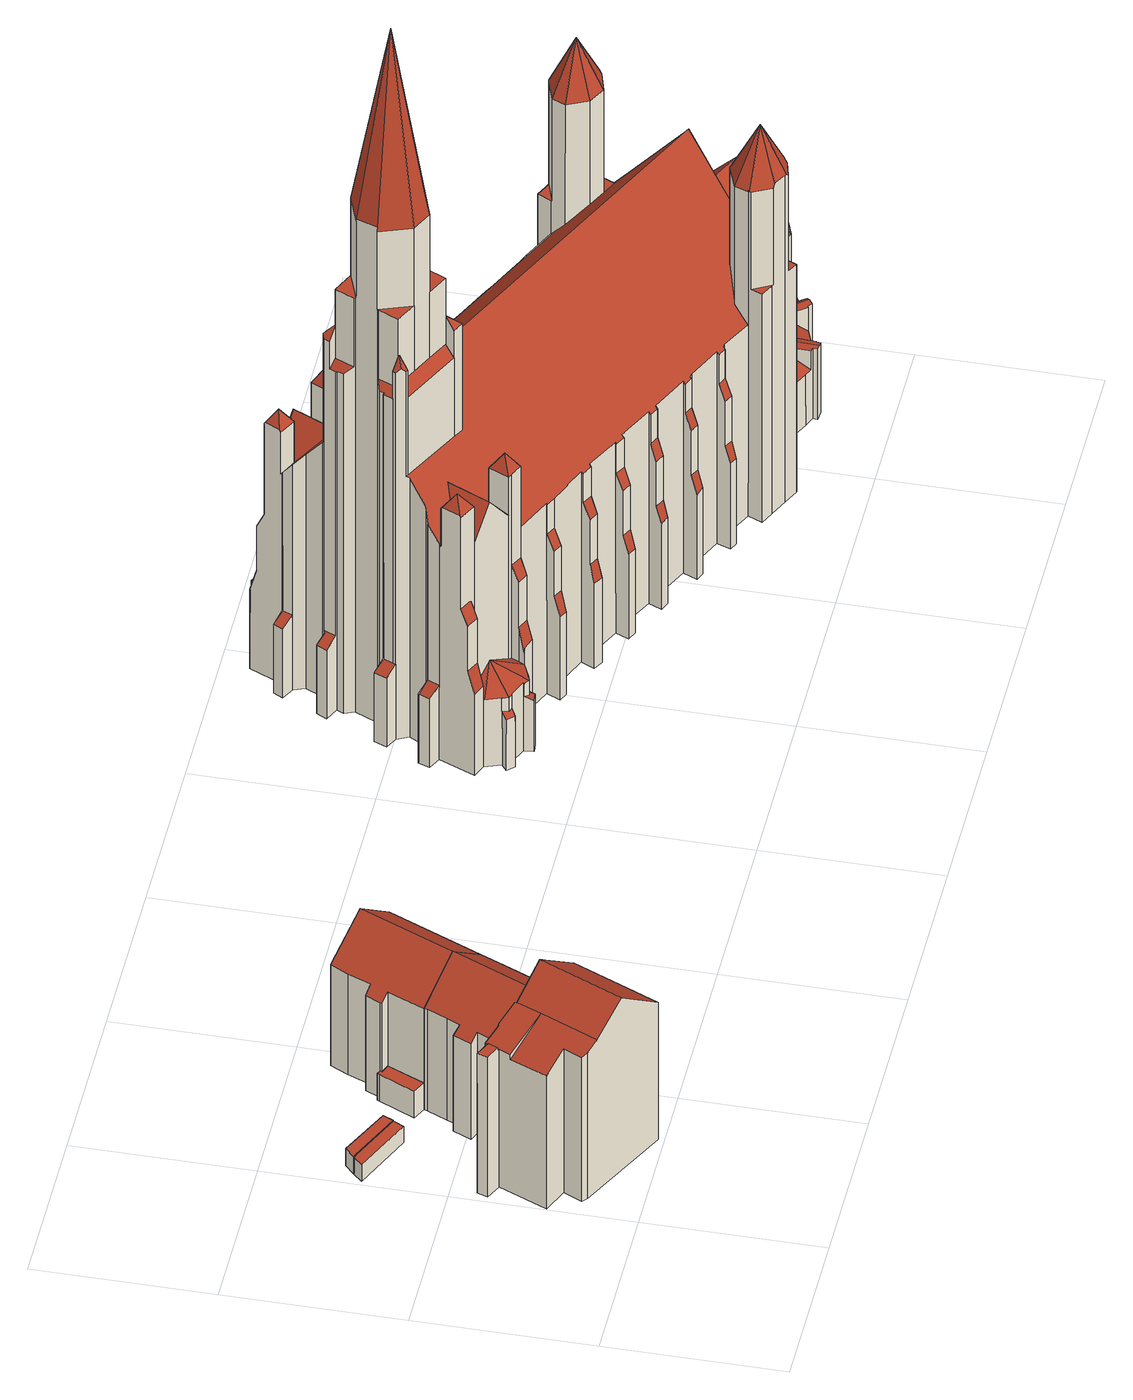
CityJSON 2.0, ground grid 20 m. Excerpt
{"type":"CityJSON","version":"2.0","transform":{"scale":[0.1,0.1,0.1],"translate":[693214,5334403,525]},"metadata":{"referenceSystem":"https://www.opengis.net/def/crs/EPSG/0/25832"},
"CityObjects":{
"building1":{"type":"Building","attributes":{"Gemeindeschluessel":"09162000","HoeheDach":"548.740","HoeheGrund":"525.374","Methode":"2000","NiedrigsteTraufeDesGebaeudes":"543.383","Geometrietyp2DReferenz":"3000","function":"31001_9998","roofType":"3100","measuredHeight":23.37,"storeysAboveGround":5},"geometry":[{"type":"MultiSurface","lod":"2","boundaries":[[[0,1,2,3]],[[4,5,6,7,8,9,10,11]],[[12,13,14,15]],[[16,17,18,19]],[[3,2,20,21]],[[9,22,10]],[[0,23,24,25,1]],[[26,17,16,27]],[[28,29,30,31,7,6]],[[32,19,18,33]],[[34,35,36,37]],[[9,8,24,38,39,14,13,40,36,35,41,26,27,42,22]],[[37,36,40,43]],[[28,6,5,44]],[[21,20,30,29]],[[45,33,18,17,26,41]],[[30,20,2,1,25,31]],[[46,47,11,10,22,42]],[[15,14,39,48]],[[45,41,35,34]],[[43,40,13,12]],[[48,39,38,49]],[[50,4,11,47]],[[44,5,4,50]],[[28,44,50,47,46,32,33,45,34,37,43,12,15,48,49,23,0,3,21,29]],[[32,46,42,27,16,19]],[[49,38,24,23]],[[31,25,24,8,7]]],"semantics":{"surfaces":[{"type":"WallSurface"},{"type":"RoofSurface"},{"type":"GroundSurface"}],"values":[0,1,0,1,0,0,0,0,0,0,0,1,0,0,0,0,1,0,0,0,0,0,0,0,2,0,0,1]}}]},
"building2":{"type":"Building","attributes":{"Gemeindeschluessel":"09162000","HoeheDach":"527.690","HoeheGrund":"525.546","Methode":"2000","NiedrigsteTraufeDesGebaeudes":"527.690","Geometrietyp2DReferenz":"3000","function":"31001_2000","roofType":"1000","measuredHeight":2.14},"geometry":[{"type":"MultiSurface","lod":"2","boundaries":[[[51,52,53,54]],[[55,56,57,58]],[[59,60,56,55]],[[53,52,61,57,56,60]],[[54,53,60,59]],[[58,57,61,62]],[[59,55,58,62,51,54]],[[62,61,52,51]]],"semantics":{"surfaces":[{"type":"WallSurface"},{"type":"RoofSurface"},{"type":"GroundSurface"}],"values":[0,0,0,1,0,0,2,0]}}]},
"building3":{"type":"Building","attributes":{"Gemeindeschluessel":"09162000","HoeheDach":"527.797","HoeheGrund":"525.545","Methode":"1000","NiedrigsteTraufeDesGebaeudes":"527.797","Geometrietyp2DReferenz":"3000","function":"31001_2000","roofType":"1000","measuredHeight":2.25},"geometry":[{"type":"MultiSurface","lod":"2","boundaries":[[[63,64,65,66,67,68]],[[69,66,65,70]],[[62,64,63,58]],[[55,68,67,71]],[[58,63,68,55]],[[70,65,64,62]],[[55,71,69,70,62,58]],[[71,67,66,69]]],"semantics":{"surfaces":[{"type":"RoofSurface"},{"type":"WallSurface"},{"type":"GroundSurface"}],"values":[0,1,1,1,1,1,2,1]}}]},
"building4":{"type":"Building","attributes":{"Gemeindeschluessel":"09162000","HoeheDach":"543.260","HoeheGrund":"525.487","Methode":"2000","NiedrigsteTraufeDesGebaeudes":"538.361","Geometrietyp2DReferenz":"3000","function":"31001_9998","roofType":"3100","measuredHeight":17.77,"storeysAboveGround":4},"geometry":[{"type":"MultiSurface","lod":"2","boundaries":[[[72,73,74,75,76,77,78,79,80,81,82,83,84,85,86,87,88]],[[82,81,89,90,91]],[[92,78,77,93]],[[79,94,95,80]],[[78,92,94,79]],[[83,96,97,84]],[[72,88,98,99,100]],[[101,76,75,102]],[[76,101,93,77]],[[72,100,103,73]],[[85,104,105,86]],[[74,106,102,75]],[[101,102,106,103,100,99,90,89,95,94,92,93]],[[73,103,106,74]],[[87,107,98,88]],[[82,91,96,83]],[[80,95,89,81]],[[86,105,107,87]],[[84,97,104,85]],[[98,107,105,104,97,96,91,90,99]]],"semantics":{"surfaces":[{"type":"GroundSurface"},{"type":"WallSurface"},{"type":"RoofSurface"}],"values":[0,1,1,1,1,1,1,1,1,1,1,1,2,1,1,1,1,1,1,2]}}]},
"building5":{"type":"Building","attributes":{"Gemeindeschluessel":"09162000","HoeheDach":"529.110","HoeheGrund":"525.489","Methode":"2000","NiedrigsteTraufeDesGebaeudes":"529.110","Geometrietyp2DReferenz":"3000","function":"31001_1000","roofType":"1000","measuredHeight":3.62,"storeysAboveGround":1},"geometry":[{"type":"MultiSurface","lod":"2","boundaries":[[[108,109,110,111]],[[81,112,113,114]],[[114,115,116,117,108,111,81]],[[115,118,119,116]],[[112,110,109,120,119,118,113]],[[111,110,112,81]],[[116,119,120,117]],[[117,120,109,108]],[[114,113,118,115]]],"semantics":{"surfaces":[{"type":"WallSurface"},{"type":"GroundSurface"},{"type":"RoofSurface"}],"values":[0,0,1,0,2,0,0,0,0]}}]},
"building6":{"type":"Building","attributes":{"Gemeindeschluessel":"09162000","HoeheDach":"543.220","HoeheGrund":"525.489","Methode":"2000","NiedrigsteTraufeDesGebaeudes":"538.321","Geometrietyp2DReferenz":"3000","function":"31001_9998","roofType":"3100","measuredHeight":17.73,"storeysAboveGround":4},"geometry":[{"type":"MultiSurface","lod":"2","boundaries":[[[121,122,123,124,125,126,127,128,129,130]],[[131,127,126,132]],[[133,134,97,84]],[[84,97,96,83]],[[81,82,91,124,123]],[[91,96,97,134,125,124]],[[81,123,122,111]],[[81,111,108,117,135,136,131,132,133,84,83,82]],[[128,136,135,129]],[[83,96,91,82]],[[136,128,127,131]],[[121,108,111,122]],[[108,121,130,117]],[[133,132,126,125,134]],[[117,130,129,135]]],"semantics":{"surfaces":[{"type":"RoofSurface"},{"type":"WallSurface"},{"type":"GroundSurface"}],"values":[0,1,1,1,1,0,1,2,1,1,1,1,1,1,1]}}]},
"building7":{"type":"Building","attributes":{"name":"St. Johann Baptist (Neue Kirche)","Gemeindeschluessel":"09162000","HoeheDach":"616.430","HoeheGrund":"525.880","Methode":"2000","NiedrigsteTraufeDesGebaeudes":"532.032","Geometrietyp2DReferenz":"3000","function":"31001_3041","roofType":"3100","measuredHeight":90.55},"geometry":[{"type":"MultiSurface","lod":"2","boundaries":[[[137,138,139,140]],[[141,142,143,144,145,146,147]],[[148,149,150,151]],[[152,153,154,155]],[[156,157,158,159,160]],[[161,162,163,164]],[[165,166,167,168,169]],[[170,171,172,173,174,175,176,177,178,179]],[[180,181,182,183]],[[184,185,186,187,188]],[[189,190,191,192,193,194,195,168,167,196,197]],[[198,199,200,201,202]],[[203,204,205,206]],[[156,160,207,208,209,210]],[[211,212,213,214,215,216]],[[217,218,219,220]],[[221,222,223,224]],[[225,226,227,228]],[[229,230,231,232]],[[233,234,235,236]],[[176,175,237,238]],[[239,240,241,242]],[[243,244,245]],[[246,247,248,249,197,250]],[[251,252,253,254]],[[255,256,257,258,259]],[[260,261,262,263]],[[228,227,264,265,266,267,268,269]],[[270,271,272,273,274,137,140,275]],[[276,239,277]],[[278,279,280,281,282,162,161,283]],[[284,285,286,287,288]],[[256,289,290,291,292,257]],[[293,294,295,296]],[[297,298,299,300]],[[301,302,303,304]],[[305,306,307,308]],[[309,296,295,310,311,312,313,314]],[[315,316,317,318]],[[319,320,321,322]],[[323,324,213,212]],[[325,326,327]],[[328,329,330]],[[331,332,333,334,335,336]],[[337,338,339,340]],[[341,342,224,223,343,344,345,346]],[[347,348,349,350,351,181,180,352,302,301]],[[353,354,355,356,357,358]],[[359,360,361,362,204,203,363,364]],[[365,366,367,368,369]],[[370,371,372,373,374]],[[375,247,246,376]],[[377,378,379,354]],[[380,381,382,383]],[[238,384,177,176]],[[385,386,387,388]],[[326,325,389]],[[390,391,392,393]],[[394,357,395]],[[396,186,185,397]],[[398,399,400,401]],[[402,403,404,405]],[[406,407,408,409,410,411,412]],[[413,414,415,202,201,416,417,418]],[[419,420,421,241,240,422,234,233,423,424]],[[425,426,427,428,429,430,431,432,433]],[[434,435,436,437,438]],[[439,440,441,442]],[[166,443,196,167]],[[437,249,248,438]],[[444,445,446,447]],[[448,214,213,324]],[[304,303,449,450,451,452,453,454,338,337]],[[455,339,338,454]],[[456,230,229,457,458,459,460,461,462]],[[445,463,464,465,466,467,446]],[[468,469,470,471]],[[472,388,387,300,299,473,474,475]],[[476,150,273,477]],[[460,459,478,479]],[[315,318,480,481]],[[482,483,199,198]],[[484,254,253,138,137,274,485]],[[486,487,488,489,490]],[[491,492,493,164,163,494,495,496]],[[497,429,498,499]],[[488,487,484,485]],[[500,501,145,144]],[[398,502,503,504,505,506]],[[390,155,154,507,508,391]],[[292,509,510,511,467]],[[512,513,266,265]],[[514,515,516,517]],[[207,506,505,518,519,208]],[[520,521,522,523]],[[386,297,300,387]],[[524,520,523,525]],[[526,376,246,250,527]],[[528,529,530,531,532]],[[533,389,325]],[[534,535,261,260]],[[536,537,348,347]],[[467,511,439,442,263,538]],[[539,540,541,542]],[[543,544,545,546]],[[547,548,408,407]],[[549,550,551,552,553]],[[207,160,554,399,398,506]],[[555,556,276,557]],[[558,559,560,561,562,563,564,565,566]],[[567,210,568,569]],[[570,571,572,573,480,318,317,574]],[[575,576,577]],[[442,441,260,263]],[[578,579,580,581,582,583]],[[584,585,586,371,370]],[[587,393,392,588,589]],[[590,591,477,272,531,530,326,389,592,593]],[[594,330,329,595]],[[262,596,597,598]],[[599,600,458,457]],[[181,351,601,182]],[[273,602,603,604,321,320,490,489]],[[364,363,605,606]],[[607,608,245,609]],[[472,475,427,426]],[[173,172,610,611]],[[612,372,371,613,614,242]],[[153,615,616,617]],[[618,543,546,619]],[[316,620,621,574,317]],[[424,423,622,623]],[[505,504,624,518]],[[625,394,395,483,482]],[[418,417,626,381,380]],[[627,628,158,157,629,630]],[[631,219,218,184,188,632]],[[633,634,635,636]],[[637,533,327,529]],[[638,639,640,641]],[[560,559,642,643,644]],[[645,581,580,646]],[[647,648,649,650]],[[651,652,428,427]],[[627,630,653,654]],[[655,656,657,658,659,598,597,660,535,534,661,662]],[[663,519,518,664]],[[665,231,230,456]],[[432,431,666,667]],[[149,602,273,150]],[[488,485,274,273,489]],[[633,668,606,605,206,205,669,634]],[[204,362,669,205]],[[409,408,193,192]],[[439,499,670,440]],[[671,444,447,672,673]],[[674,675,572,571]],[[676,573,572,675,382,381]],[[638,542,541,677,639]],[[678,679,474,473]],[[680,681,682,683]],[[684,685,686,687,688,689,690,691]],[[384,692,178,177]],[[693,694,695,594]],[[526,527,696,697]],[[698,699,700,701]],[[674,405,404,383,382,675]],[[457,229,232,599]],[[702,703,239]],[[539,704,705,367,366,706,707,540]],[[708,709,658,657]],[[676,710,481,480,573]],[[711,712,463,445,444,671]],[[544,713,714,545]],[[715,641,640,716,717,718,335,334]],[[271,532,531,272]],[[719,720,721]],[[369,368,469,468]],[[459,458,600,478]],[[556,702,239,276]],[[483,395,357,356]],[[722,604,603,723]],[[724,725,479,478,600,599,232,231,665]],[[612,242,241,421]],[[587,589,726,727,728]],[[729,576,575,730]],[[731,732,725,724]],[[245,516,515,147,146]],[[367,705,557,733,613,371,586,734,735,736,461,725,732,610,172,171,737,738,449,303,302,352,739,740,741,593,592,637,529,528,730,742,216,215,682,681,565,564,663,664,743,553,552,470,469,368]],[[418,380,383,404,403]],[[726,589,588,744,745]],[[312,311,689,688]],[[746,507,154,153,617]],[[747,748,294,293]],[[374,373,420,419]],[[749,358,750,550]],[[751,692,384,238,237,752,611,610,732,731]],[[509,667,666,753,510]],[[519,754,209,208]],[[258,257,466,755]],[[596,660,597]],[[429,428,652,498]],[[756,757,200,199]],[[268,267,758,759]],[[476,477,591,330,594,695]],[[699,524,525,700]],[[760,618,619,761]],[[762,694,693,595,329,328,590,593,741,763]],[[283,161,164,493]],[[629,567,569,764,653,630]],[[435,631,632,436]],[[765,766,767,768]],[[769,642,559,558]],[[529,327,326,530]],[[655,284,288,770,656]],[[270,729,532,271]],[[590,328,330,591]],[[416,757,710,626,417]],[[771,307,306,727,772,773]],[[292,291,667,509]],[[774,308,307,771,775]],[[776,777,333,332,778]],[[375,779,434,438,248,247]],[[779,220,219,631,435,434]],[[315,481,710,757,756,780]],[[239,242,614]],[[551,550,750,394,625]],[[477,273,272]],[[425,433,290,289]],[[781,643,642,769]],[[139,138,253,252,782]],[[549,783,503,784]],[[355,354,379,316,315,780]],[[450,449,738,785]],[[786,787,761,619,546,545,714,788]],[[278,283,493,492]],[[664,518,624,789,743]],[[648,790,245]],[[650,412,647]],[[791,760,761,787]],[[311,310,690,689]],[[791,636,635,713,544,543,618,760]],[[645,792,582,581]],[[793,677,541,540,707,794]],[[717,716,795,796]],[[623,622,236,235,703,702,556,555,705,704]],[[323,683,682,448,324]],[[260,441,440,651,427,475,474,679,496,495,281,280,788,714,713,635,634,669,362,361,691,690,310,295,294,748,797,798,799,800,514,517,801,647,412,411,802,470,552,551,625,482,198,202,415,803,583,582,792,661,534]],[[399,554,620]],[[804,718,717,796]],[[479,725,461,460]],[[763,741,740,805]],[[413,418,403,402]],[[498,652,670]],[[795,716,640,639,677,793]],[[806,500,144,143]],[[744,588,392,391,508,807]],[[747,701,700,525,523,522,797,748]],[[189,720,468,471,190]],[[620,808,621]],[[490,320,319,486]],[[379,620,316]],[[255,259,809,810]],[[809,259,258,755,811]],[[342,734,586,585]],[[201,200,757,416]],[[721,720,189]],[[703,235,234,422,239]],[[349,348,537,812]],[[705,555,557]],[[245,790,516]],[[346,345,813,814]],[[815,816,165,169,817]],[[365,818,706,366]],[[743,789,783,549,553]],[[498,670,499]],[[819,464,463,712]],[[547,768,767,820,548]],[[501,609,245,146,145]],[[236,622,423,233]],[[378,400,620]],[[400,399,620]],[[821,736,759,758,513,512,822,226,225]],[[698,823,799,798,521,520,524,699]],[[696,527,250,197,196,443]],[[577,576,824,825,826]],[[762,151,150,476,695,694]],[[827,828,243,245,608]],[[381,626,710,676]],[[309,314,686,685]],[[564,563,754,519,663]],[[359,364,606,668]],[[431,430,753,666]],[[816,697,696,443,166,165]],[[829,646,580,579]],[[728,727,306,305]],[[533,325,327]],[[715,334,333,777]],[[549,784,749,550]],[[211,216,742,830,831,826,825,832,833,782,252,251]],[[491,496,679,834]],[[801,790,648,647]],[[288,287,467,538,835]],[[503,783,789,504]],[[789,624,504]],[[353,377,354]],[[795,793,794,818,365,369,836,331,336,804,796]],[[406,412,650,649,244,243,828,837,838,839]],[[262,598,659,840,835,538,263]],[[684,691,361,360]],[[759,736,735,268]],[[813,345,344]],[[727,726,745,772]],[[183,739,352,180]],[[838,837,841]],[[842,141,147,515,514,800]],[[187,186,843]],[[265,264,822,512]],[[804,336,335,718]],[[343,223,222,844]],[[782,833,845,139]],[[843,775,771,773,187]],[[846,839,838,841,827,608,607]],[[584,814,813,844,222,221,585]],[[244,649,648,245]],[[611,752,174,173]],[[847,845,833,832]],[[770,708,657,656]],[[191,190,802,411,410]],[[719,721,188,187,773,772,745,744]],[[844,813,344,343]],[[836,719,744,807,746,617,616,331]],[[848,601,351,350]],[[168,195,817,169]],[[805,740,739,183,182,601,848,812,537,536]],[[267,266,513,758]],[[819,810,809,811,465,464]],[[815,817,766,765]],[[721,189,197,249,437,436,632,188]],[[849,806,143,142]],[[850,803,415,414]],[[560,644,764,569,568,561]],[[829,662,661,792,645,646]],[[585,221,224,342]],[[314,313,687,686]],[[282,281,495,494]],[[285,851,673,672,852,286]],[[749,784,503,502,401,400,378,377,353,358]],[[453,452,853,854]],[[755,466,465,811]],[[430,429,497,753]],[[298,678,473,299]],[[711,671,673,851]],[[396,774,775,843,186]],[[620,554,855,808]],[[786,788,280,279]],[[149,148,723,603,602]],[[340,339,455,854,853,856,785,738,737,857]],[[209,754,563,562]],[[856,853,452,451]],[[595,693,594]],[[398,401,502]],[[264,227,226,822]],[[709,840,659,658]],[[422,240,239]],[[140,139,845,847,275]],[[290,433,432,667,291]],[[832,825,824,847]],[[781,654,653,764,644,643]],[[394,750,358,357]],[[321,604,722,322]],[[629,157,156,210,567]],[[818,794,707,706]],[[857,737,171,170]],[[210,209,562,561,568]],[[363,203,206,605]],[[269,268,735,734,342,341]],[[752,237,175,174]],[[471,470,802,190]],[[837,828,827,841]],[[277,239,614]],[[592,389,533,637]],[[612,421,420,373,372]],[[557,276,277,733]],[[286,852,446,467,287]],[[275,847,824,576,729,270]],[[596,261,535,660]],[[575,577,831,830]],[[785,856,451,450]],[[462,461,736,821]],[[854,455,454,453]],[[159,855,554,160]],[[548,820,194,193,408]],[[767,766,817,195,194,820]],[[510,753,497,499,439,511]],[[447,446,852,672]],[[570,574,621,808,855,159,158,628]],[[179,178,692,751]],[[378,620,379]],[[217,397,185,184,218]],[[528,532,729,730]],[[746,807,508,507]],[[577,826,831]],[[578,583,803,850]],[[730,575,830,742]],[[733,277,614,613]],[[517,516,790,801]],[[466,257,292,467]],[[842,800,799,823]],[[385,834,679,678,298,297,386]],[[162,282,494,163]],[[483,356,355,780,756,199]],[[288,835,840,709,708,770]],[[369,468,720,836]],[[440,670,652,651]],[[836,720,719]],[[521,798,797,522]],[[566,565,681,680]],[[849,846,607,609,501,500,806]],[[448,682,215,214]],[[409,192,191,410]],[[350,349,812,848]],[[587,728,305,308,774,396,397,217,220,779,375,376,526,697,816,815,765,768,547,407,406,839,846,849,142,141,842,823,698,701,747,293,296,309,685,684,360,359,668,633,636,791,787,786,279,278,492,491,834,385,388,472,426,425,289,256,255,810,819,712,711,851,285,284,655,662,829,579,578,850,414,413,402,405,674,571,570,628,627,654,781,769,558,566,680,683,323,212,211,251,254,484,487,486,319,322,722,723,148,151,762,763,805,536,347,301,304,337,340,857,170,179,751,731,724,665,456,462,821,225,228,269,341,346,814,584,370,374,419,424,623,704,539,542,638,641,715,777,776,152,155,390,393]],[[776,778,615,153,152]],[[313,312,688,687]],[[262,261,596]],[[616,615,778,332,331]]],"semantics":{"surfaces":[{"type":"WallSurface"},{"type":"RoofSurface"},{"type":"GroundSurface"}],"values":[0,0,0,0,1,0,1,0,1,1,0,0,1,0,0,0,1,0,1,0,0,1,1,1,0,0,0,0,1,1,0,0,0,0,0,0,0,0,0,0,0,1,1,1,0,0,0,0,0,0,0,0,0,0,1,0,1,0,1,0,0,0,0,0,0,0,1,1,0,0,0,1,0,1,0,1,0,0,1,1,1,0,0,0,0,1,0,0,0,0,1,0,0,1,1,1,0,0,1,1,0,0,0,0,1,0,0,0,0,0,0,0,1,1,0,0,0,0,0,1,0,1,1,1,1,0,0,0,0,0,1,0,0,0,0,0,1,0,0,0,1,1,0,0,0,0,0,0,0,1,1,0,0,0,0,1,0,1,0,0,0,0,1,1,0,0,0,1,1,0,0,0,0,0,0,0,1,0,1,1,0,0,0,0,0,0,0,1,1,1,1,1,1,0,0,0,0,0,0,0,1,1,0,1,0,1,1,0,1,1,0,0,0,0,0,0,1,1,1,0,0,0,0,0,0,1,0,1,0,0,1,0,0,0,0,0,0,1,1,0,0,0,0,1,0,0,0,1,1,1,0,0,0,1,1,1,1,0,1,1,0,1,0,1,0,1,1,1,1,1,1,0,0,1,0,1,0,0,1,1,1,1,0,0,1,1,0,1,0,0,0,0,1,0,0,0,1,0,1,0,0,0,1,1,1,1,0,0,0,0,0,1,1,0,1,0,0,1,0,0,0,1,0,0,1,1,1,1,0,0,1,0,0,0,0,1,0,0,0,0,0,0,0,1,1,0,0,0,0,0,0,1,0,0,1,0,0,0,1,1,1,1,1,1,1,0,1,0,0,1,0,0,0,0,1,0,0,1,0,0,1,0,1,0,1,0,1,1,1,0,1,0,1,1,0,0,0,0,1,0,1,0,1,0,0,0,0,1,0,0,1,1,0,1,0,1,0,0,0,0,1,1,2,0,0,1,1]}}]}
},
"vertices":[
[124,127,4],[124,127,234],[130,125,229],[130,125,4],[31,85,198],[21,64,198],[27,59,201],[41,52,208],[70,117,208],[68,118,207],[20,139,184],[2,97,184],[54,158,4],[54,158,198],[55,159,198],[55,159,4],[25,153,193],[30,164,193],[12,172,193],[8,160,193],[177,105,189],[177,105,4],[20,139,190],[82,145,4],[82,145,208],[120,129,237],[30,164,189],[25,153,189],[27,59,4],[133,7,4],[133,7,189],[78,34,237],[8,160,4],[12,172,4],[31,164,4],[31,164,190],[32,165,190],[32,165,4],[82,147,208],[58,158,199],[33,168,190],[31,163,190],[26,152,190],[33,168,4],[21,64,4],[31,163,4],[26,152,4],[2,97,4],[58,158,4],[82,147,4],[31,85,4],
[79,272,5],[79,272,27],[74,262,27],[74,262,5],[15,302,5],[15,302,27],[19,301,27],[19,301,5],[5,292,5],[5,292,27],[80,274,27],[80,274,5],
[19,301,28],[80,274,28],[80,275,28],[85,286,28],[26,313,28],[15,302,28],[85,286,5],[80,275,5],[26,313,5],
[124,127,5],[82,145,5],[82,147,5],[103,191,5],[93,195,5],[102,216,5],[111,211,5],[118,226,5],[128,248,5],[129,252,5],[179,231,5],[183,229,5],[224,212,5],[222,206,5],[213,186,5],[177,105,5],[130,125,5],[129,252,142],[177,232,183],[179,231,181],[111,211,142],[102,216,134],[118,226,142],[128,248,142],[183,229,177],[224,212,142],[130,125,182],[129,125,183],[124,127,178],[93,195,134],[103,191,142],[82,145,142],[222,206,142],[213,186,142],[82,147,142],[177,105,142],
[138,298,5],[138,298,41],[148,294,41],[148,294,5],[129,252,41],[114,259,41],[114,259,5],[133,300,5],[134,302,5],[139,300,5],[133,300,41],[134,302,41],[139,300,41],
[138,298,133],[148,294,141],[129,252,141],[177,232,182],[225,339,182],[178,360,142],[168,340,141],[157,314,141],[147,317,133],[139,300,133],[168,340,5],[178,360,5],[271,318,5],[271,318,142],[147,317,5],[157,314,5],
[785,559,100],[785,559,123],[782,553,146],[782,553,100],[1111,115,9],[1104,99,9],[1104,99,317],[1110,112,317],[1110,112,448],[1110,113,449],[1111,115,449],[846,550,9],[846,550,101],[852,530,101],[852,530,9],[1358,233,9],[1358,233,73],[1360,227,74],[1360,227,9],[736,471,568],[726,449,568],[726,448,568],[726,447,568],[761,460,568],[857,221,146],[857,221,206],[846,226,206],[846,226,146],[1263,86,77],[1272,82,77],[1273,109,95],[1239,125,95],[1228,103,77],[1005,439,9],[1005,439,266],[1005,439,265],[1005,439,226],[1008,445,215],[1010,449,206],[1010,449,146],[1012,452,137],[1013,455,129],[1013,455,9],[911,483,226],[914,492,210],[906,496,209],[902,487,226],[1349,100,105],[1352,103,103],[1349,108,103],[1330,125,104],[1330,123,105],[1281,105,249],[1194,146,249],[1194,146,95],[1225,131,95],[1225,131,103],[1232,128,105],[1239,125,103],[1273,109,103],[1281,105,105],[699,387,362],[699,387,467],[699,387,504],[696,388,504],[696,388,363],[961,173,206],[965,180,226],[954,185,226],[950,178,206],[761,460,480],[737,471,480],[737,471,519],[736,471,517],[753,529,9],[738,536,9],[738,536,102],[752,530,110],[752,530,296],[753,529,296],[1344,96,9],[1344,96,104],[1340,100,103],[1340,100,9],[1175,362,224],[1178,370,206],[1169,374,206],[1165,367,223],[1119,406,9],[1119,406,128],[1130,402,127],[1130,402,9],[1075,425,133],[1075,426,129],[1066,431,128],[1065,429,134],[1260,342,309],[1260,342,448],[1270,317,448],[1270,317,309],[1020,444,206],[1020,444,146],[1239,322,513],[1241,351,449],[1240,351,448],[1213,342,448],[1165,89,454],[1172,103,454],[1143,109,513],[1286,75,103],[1287,80,103],[1288,80,103],[1289,108,103],[1280,75,105],[771,568,9],[771,568,116],[784,559,125],[784,559,9],[713,256,9],[712,263,9],[712,263,100],[712,263,81],[713,256,77],[690,336,298],[690,336,349],[679,313,349],[679,313,298],[1129,401,130],[1126,394,146],[1126,394,206],[1124,388,221],[1122,385,226],[1122,385,9],[783,542,104],[810,530,122],[812,529,124],[818,541,124],[787,560,102],[778,545,100],[1238,293,448],[1218,303,448],[854,215,9],[862,230,9],[862,230,268],[861,228,265],[861,228,226],[854,215,123],[667,301,9],[674,283,9],[674,283,100],[667,300,100],[667,301,100],[732,271,9],[732,271,120],[730,271,116],[730,271,100],[1022,156,9],[1022,156,268],[1019,157,267],[1019,157,9],[800,247,146],[800,247,206],[790,252,206],[790,252,146],[910,482,9],[910,482,266],[953,462,266],[953,462,9],[1374,161,9],[1374,161,97],[1364,140,143],[1364,140,9],[1012,142,9],[1019,155,265],[1019,155,226],[1015,148,206],[1015,148,146],[1012,142,125],[727,386,568],[727,386,673],[714,422,673],[714,422,568],[817,563,9],[817,563,102],[839,553,101],[839,553,9],[732,525,9],[732,525,102],[842,503,368],[838,517,349],[828,497,349],[862,518,207],[862,518,206],[851,523,206],[1333,226,105],[1356,240,105],[1352,245,103],[1349,242,103],[1348,243,103],[1326,229,103],[961,478,9],[961,478,131],[971,474,130],[971,474,9],[1165,365,9],[1165,365,226],[1169,374,146],[1173,382,127],[1173,382,126],[1173,382,9],[918,499,9],[918,499,131],[916,495,142],[915,493,146],[915,493,206],[911,483,265],[776,363,568],[751,375,568],[751,375,480],[775,363,480],[775,363,519],[776,363,517],[959,168,9],[966,182,9],[966,182,268],[965,180,265],[961,173,146],[959,168,125],[1248,265,95],[1257,285,76],[1257,285,309],[1248,265,336],[1248,265,249],[1214,343,9],[1214,343,265],[1214,343,309],[1222,359,309],[1222,359,9],[1287,80,9],[1286,75,9],[788,388,568],[788,388,673],[751,375,673],[694,402,110],[694,402,467],[699,413,467],[699,413,110],[1022,448,136],[797,241,9],[797,241,120],[787,245,121],[787,245,9],[855,509,349],[1379,175,9],[1379,175,103],[1381,175,103],[1381,175,9],[782,347,504],[770,353,504],[1349,108,9],[1352,103,9],[785,449,568],[785,449,673],[799,412,673],[799,412,568],[678,405,9],[678,405,102],[684,419,102],[684,419,9],[1181,124,9],[1214,109,9],[1214,109,103],[1214,109,77],[1184,123,77],[1184,123,317],[1181,124,317],[692,398,9],[698,385,9],[698,385,360],[694,393,509],[692,398,504],[692,398,110],[1235,353,9],[1235,353,309],[1240,351,309],[1260,342,449],[1266,339,309],[1266,339,9],[745,266,9],[751,280,9],[751,280,266],[751,280,349],[751,279,349],[751,279,226],[747,272,206],[747,272,146],[745,266,122],[1308,87,70],[1339,99,71],[1322,120,98],[1289,108,98],[1288,80,71],[732,288,297],[742,311,297],[727,351,336],[704,302,336],[1272,82,103],[680,274,83],[680,274,100],[676,276,100],[676,276,81],[747,518,110],[954,463,265],[954,463,226],[957,470,212],[958,473,206],[958,473,146],[960,475,140],[970,471,139],[1075,426,9],[1072,419,146],[1072,419,206],[1070,414,218],[1068,410,226],[1068,410,265],[1068,410,9],[681,274,100],[700,266,101],[700,265,100],[707,261,100],[704,302,123],[1221,205,325],[1221,205,420],[1219,200,427],[1219,200,318],[794,261,9],[793,260,226],[793,260,265],[794,261,266],[854,529,100],[846,513,100],[1060,419,218],[1058,415,226],[713,421,568],[703,398,568],[770,353,361],[770,353,467],[808,565,9],[808,565,102],[816,574,9],[808,574,9],[808,574,94],[809,574,95],[816,574,91],[850,236,9],[843,221,9],[843,221,124],[849,234,226],[849,234,265],[850,236,267],[737,286,349],[747,295,368],[732,288,349],[1121,91,317],[1121,91,448],[810,437,568],[810,437,517],[809,438,519],[809,438,480],[785,449,480],[1378,176,73],[1378,176,103],[734,278,100],[737,286,100],[732,288,104],[1116,399,146],[1116,399,206],[1110,115,268],[1110,115,448],[1116,130,448],[1116,130,288],[813,448,467],[742,482,467],[1067,123,206],[1071,131,226],[1061,135,226],[1058,128,206],[1067,123,146],[1058,128,146],[1275,76,9],[1275,76,104],[787,481,334],[828,497,293],[838,517,293],[812,529,330],[810,530,334],[846,489,349],[669,346,298],[669,346,349],[910,503,9],[910,503,129],[679,313,104],[1289,270,9],[1289,270,103],[1291,274,103],[1291,274,9],[909,197,206],[913,204,226],[901,210,226],[898,202,206],[1215,102,9],[1215,102,104],[820,432,467],[787,358,467],[787,358,377],[803,393,427],[820,432,372],[761,460,673],[1262,300,309],[1262,300,448],[1238,293,309],[727,480,9],[727,480,109],[730,481,110],[730,481,504],[734,483,508],[738,484,504],[738,484,357],[743,486,352],[743,486,9],[736,471,475],[727,475,504],[727,475,467],[714,422,9],[702,417,9],[702,417,468],[713,421,475],[714,422,675],[774,522,349],[783,542,349],[768,537,368],[676,361,9],[660,368,9],[660,368,102],[675,361,110],[675,361,320],[676,361,320],[1175,361,9],[1175,361,226],[1175,361,265],[1380,164,9],[1381,169,105],[1380,164,103],[858,508,226],[846,513,226],[855,509,265],[858,508,265],[851,523,146],[862,518,146],[674,330,368],[660,324,351],[659,323,349],[1062,424,146],[1062,424,206],[907,497,206],[847,551,100],[850,554,95],[846,558,93],[950,178,146],[948,172,125],[1140,82,451],[1142,81,451],[1124,90,452],[1016,434,265],[1016,434,226],[1213,342,309],[1207,327,286],[1207,327,448],[1358,233,103],[1335,219,103],[1335,219,99],[909,197,146],[898,202,146],[756,417,914],[715,422,678],[1278,334,309],[1278,334,9],[813,448,504],[782,347,361],[694,402,504],[721,459,9],[726,448,9],[726,449,475],[721,459,468],[1339,99,103],[1322,120,103],[955,187,9],[955,187,268],[914,207,268],[914,207,9],[846,489,293],[1303,269,9],[1303,269,103],[1301,265,103],[1301,265,9],[715,486,102],[709,474,102],[724,468,110],[669,348,110],[655,355,102],[1164,132,317],[1164,132,448],[1173,107,448],[1173,107,317],[761,302,297],[761,302,349],[725,467,467],[725,467,9],[652,307,9],[652,307,118],[656,315,146],[656,315,206],[659,323,226],[669,345,351],[670,348,301],[670,348,9],[742,482,357],[813,448,357],[1066,431,9],[734,278,206],[734,278,146],[948,172,9],[954,185,265],[742,311,349],[674,269,77],[673,283,83],[667,277,77],[700,412,9],[700,412,468],[703,398,475],[1297,271,105],[804,255,226],[804,255,265],[752,505,9],[752,505,325],[747,518,313],[747,518,9],[1009,162,9],[1002,146,9],[1002,146,123],[1005,153,146],[1005,153,206],[1008,160,226],[1008,160,265],[1009,162,268],[1023,450,129],[862,518,145],[864,523,133],[854,529,130],[1275,81,104],[1275,81,9],[1065,118,9],[1065,118,124],[1056,122,125],[1056,122,9],[1263,302,451],[1269,315,451],[1255,285,9],[1255,285,309],[1288,270,76],[1288,270,103],[670,308,146],[670,308,206],[703,398,517],[674,269,9],[681,274,9],[913,204,265],[901,210,265],[1349,242,9],[1302,264,103],[1302,264,76],[1348,243,76],[1352,171,249],[1303,167,325],[1330,123,249],[846,558,9],[850,554,9],[1058,415,9],[1058,415,265],[1375,164,103],[1375,163,91],[1375,163,9],[783,542,293],[774,522,293],[1016,434,9],[1016,434,266],[1218,303,309],[1165,365,265],[1122,385,265],[1112,390,265],[964,458,266],[964,458,265],[902,487,265],[901,486,266],[858,506,267],[754,532,293],[825,443,358],[1352,171,105],[1350,168,104],[1349,179,99],[1062,138,9],[1062,138,268],[776,363,480],[787,358,504],[1023,450,9],[1018,440,215],[737,286,226],[742,482,504],[707,261,80],[704,397,480],[704,397,519],[1113,393,221],[1112,390,226],[906,191,123],[896,196,124],[864,523,9],[858,506,9],[724,468,467],[1226,99,9],[1226,99,103],[1220,100,105],[1220,100,9],[715,486,9],[667,301,118],[1363,137,149],[1350,168,103],[1341,147,149],[1357,124,9],[1357,124,124],[1361,236,9],[1352,245,9],[1361,236,103],[1308,87,9],[727,386,480],[709,474,9],[768,560,146],[820,432,504],[810,437,480],[964,458,226],[902,211,9],[896,196,9],[902,211,267],[825,443,504],[1144,141,448],[906,191,9],[669,348,301],[1286,248,105],[1279,251,103],[1293,244,103],[1293,244,95],[1061,135,265],[1071,131,265],[1072,133,267],[1075,132,268],[1144,141,317],[1194,146,349],[688,366,333],[1326,229,95],[901,486,9],[1119,92,317],[1349,179,103],[725,446,677],[702,255,77],[702,255,9],[700,265,83],[907,498,143],[1182,378,127],[1182,378,9],[1228,103,9],[1263,86,9],[1228,103,103],[1279,251,95],[700,266,9],[1219,101,105],[1112,390,9],[1119,405,130],[1072,133,9],[778,545,349],[764,551,349],[763,550,352],[1145,80,448],[1163,85,448],[655,355,9],[754,532,349],[755,533,351],[764,551,226],[768,560,206],[804,255,9],[674,316,100],[1333,226,249],[1163,85,317],[1158,74,317],[1158,74,9],[674,316,226],[1145,80,317],[1075,132,9],[1349,108,91],[1178,370,146],[782,553,206],[1140,82,9],[778,545,226],[907,497,146],[1119,92,9],[688,366,9],[667,277,9],[673,283,100],[969,468,206],[969,468,146],[726,447,673],[967,465,213],[964,458,9]
]}
